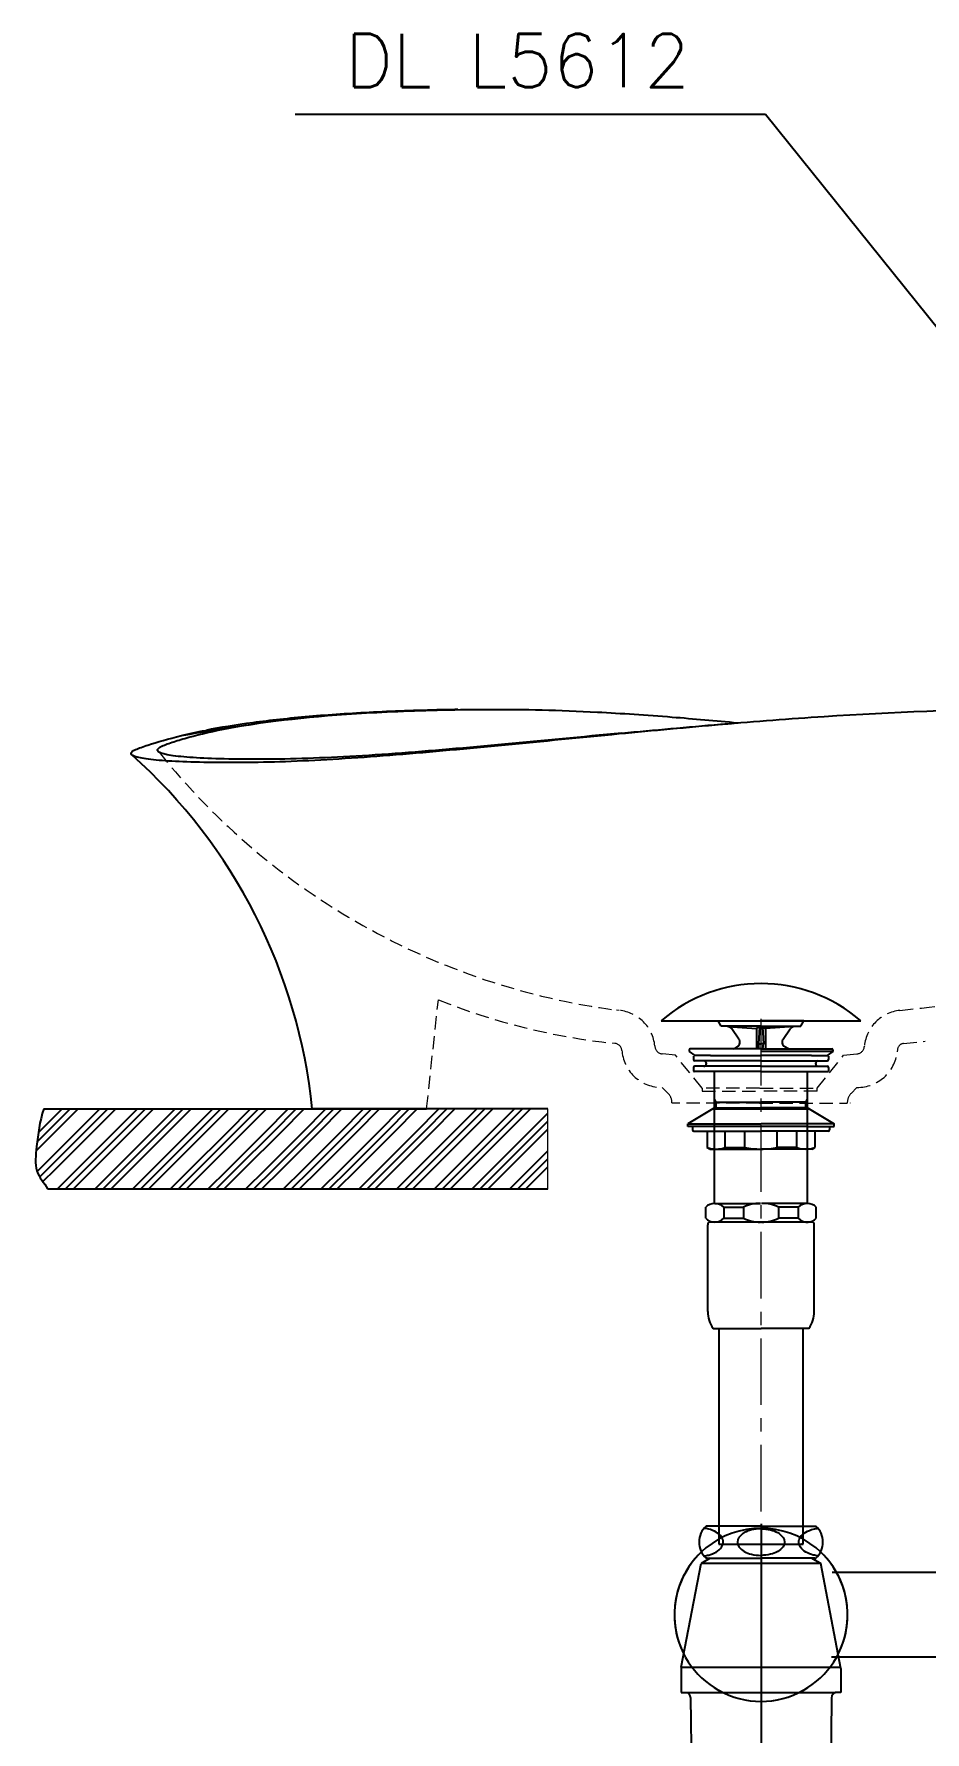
# Model space of a CAD drawing. Extents: x 0 to 3100, y 0 to 2303.
# Drawn here: x 1907 to 2242, y 425 to 1063 of the extents above; entities that cross this region are included whole.
import ezdxf

# ---------------------------------------------------------------- set-up
doc = ezdxf.new("R2010")
doc.units = 0
doc.header["$LTSCALE"] = 20
doc.header["$MEASUREMENT"] = 0
doc.linetypes.add('CENTER', pattern=[2, 1.25, -0.25, 0.25, -0.25])
doc.linetypes.add('HIDDEN', pattern=[0.375, 0.25, -0.125])
doc.layers.get('0').update_dxf_attribs({"linetype": 'CONTINUOUS'})
doc.layers.get('DEFPOINTS').update_dxf_attribs({"linetype": 'CONTINUOUS'})
for name, color, linetype in [('1', 1, 'CONTINUOUS'), ('3', 3, 'CONTINUOUS'), ('4', 4, 'CONTINUOUS'), ('5', 5, 'CONTINUOUS'), ('BODY', 7, 'CONTINUOUS')]:
    doc.layers.add(name, color=color, linetype=linetype)
doc.styles.add('GHS', font='romans', dxfattribs={"bigfont": 'ghs'})
doc.dimstyles.get("Standard").update_dxf_attribs({"dimtxt": 2.5, "dimasz": 2, "dimexe": 2, "dimexo": 1, "dimgap": 1.5, "dimtad": 1, "dimdec": 0, "dimlfac": 10, "dimrnd": 0.5, "dimzin": 0, "dimdsep": 46, "dimtxsty": 'Standard', "dimcen": 0, "dimclrt": 2, "dimadec": 0, "dimazin": 0, "dimtfac": 1, "dimtdec": 0, "dimtmove": 0, "dimatfit": 3, "dimfxl": 0, "dimtolj": 1, "dimtzin": 0, "dimarcsym": 0})

# ---------------------------------------------------------------- blocks, each defined once
blk = doc.blocks.new('*D24')
at = {"layer": '1', "color": 3, "lineweight": -2}
for p, q in [((2180, 503.31), (2180, 217.94)), ((2470, 297.94), (2470, 217.94)), ((2200, 237.94), (2450, 237.94))]:
    blk.add_line(p, q, dxfattribs=at)
at = {"layer": '1', "color": 3}
for points in [[(2200, 241.27), (2200, 234.6), (2180, 237.94)], [(2450, 241.27), (2450, 234.6), (2470, 237.94)]]:
    blk.add_solid(points, dxfattribs=at)
at = {"layer": 'DEFPOINTS', "color": 0}
for p in [(2180, 503.31), (2470, 297.94), (2470, 237.94)]:
    blk.add_point(p, dxfattribs=at)
at = {"layer": '1', "color": 2, "insert": (2325, 257.94), "char_height": 20, "attachment_point": 5}
blk.add_mtext('\\A1;290', dxfattribs=at)
blk = doc.blocks.new('4036')
at = {"color": 4, "linetype": 'ByBlock'}
for p, q in [((4528.4, 620.25, -0.76), (4535.81, 659.25, -0.76)), ((4580.81, 659.25, -0.76), (4535.81, 659.25, -0.76)), ((4577.41, 661.25, -0.76), (4580.81, 659.25, -0.76)), ((4588.31, 619.75, -0.76), (4580.81, 659.25, -0.76)), ((4528.31, 620.25, -0.76), (4528.31, 610.75, -0.76)), ((4528.31, 620.25, -0.76), (4588.21, 620.25, -0.76)), ((4588.31, 619.75, -0.76), (4588.31, 610.75, -0.76)), ((4528.31, 610.75, -0.76), (4530.68, 610.75, -0.76)), ((4530.68, 610.75, -0.76), (4586.31, 610.75, -0.76)), ((4531.81, 608.95, -0.76), (4532.31, 571.65, -0.76)), ((4584.81, 608.81, -0.76), (4584.31, 571.65, -0.76)), ((4588.31, 610.75, -0.76), (4586.31, 610.75, -0.76))]:
    blk.add_line(p, q, dxfattribs=at)
at = {"color": 4, "linetype": 'HIDDEN'}
blk.add_line((4539.21, 661.25, -0.76), (4535.81, 659.25, -0.76), dxfattribs=at)
at = {"color": 4, "linetype": 'ByBlock'}
for centre, radius, start, end in [((4529.81, 608.95, -0.76), 2, 0, 64.15807), ((4586.81, 608.81, -0.76), 2, 104.47751, 180), ((4558.31, 571.65, -0.76), 26, 180, 0)]:
    blk.add_arc(centre, radius, start, end, dxfattribs=at)
at = {"layer": '4'}
for p, q in [((4542.06, 673.25, -0.76), (4537.77, 673.25, -0.76)), ((4558.31, 673.25, -0.76), (4542.06, 673.25, -0.76)), ((4558.31, 673.25, -0.76), (4574.56, 673.25, -0.76)), ((4574.56, 673.25, -0.76), (4578.85, 673.25, -0.76)), ((4538.16, 661.25, -0.76), (4537.77, 661.25, -0.76)), ((4538.16, 661.25, -0.76), (4558.31, 661.25, -0.76)), ((4578.46, 661.25, -0.76), (4558.31, 661.25, -0.76)), ((4578.46, 661.25, -0.76), (4578.85, 661.25, -0.76))]:
    blk.add_line(p, q, dxfattribs=at)
at = {"layer": '4', "elevation": -0.76}
for points in [[(4544.11, 667.25, 0.155217), (4543.52, 669.1, 0.106747), (4541.46, 670.99, 0.073043), (4538.69, 672.11, 0.028511), (4536.96, 672.43, 0.059523)], [(4558.31, 672.25, 0.057537), (4554.75, 671.84, 0.071219), (4552.05, 670.78, 0.106373), (4550.03, 668.99, 0.159483)], [(4558.31, 672.25, -0.057537), (4561.86, 671.84, -0.071219), (4564.56, 670.78, -0.106373), (4566.59, 668.99, -0.159483)], [(4572.5, 667.25, -0.155217), (4573.09, 669.1, -0.106747), (4575.15, 670.99, -0.073043), (4577.92, 672.11, -0.028511), (4579.65, 672.43, -0.059523)], [(4536.96, 662.07, 0.028511), (4538.69, 662.38, 0.073043), (4541.46, 663.5, 0.106747), (4543.52, 665.39, 0.155217), (4544.11, 667.25, 0.155217)], [(4550.03, 668.99, 0.32729), (4550.03, 665.51, 0.106373), (4552.05, 663.71, 0.071219), (4554.75, 662.66, 0.057537), (4558.31, 662.25, 0.057537)], [(4566.59, 668.99, -0.32729), (4566.59, 665.51, -0.106373), (4564.56, 663.71, -0.071219), (4561.86, 662.66, -0.057537), (4558.31, 662.25, -0.057537)], [(4579.65, 662.07, -0.028511), (4577.92, 662.38, -0.073043), (4575.15, 663.5, -0.106747), (4573.09, 665.39, -0.155217), (4572.5, 667.25, -0.155217)]]:
    blk.add_lwpolyline(points, format="xyb", dxfattribs=at)
at = {"layer": '4'}
for centre, start, end in [((4543.06, 667.25, -0.76), 131.40962, 228.59038), ((4573.56, 667.25, -0.76), 311.40962, 48.59038)]:
    blk.add_arc(centre, 8, start, end, dxfattribs=at)
at = {"layer": '4', "linetype": 'ByBlock'}
for start, end in [(50.55292, 129.44708), (129.44708, 240.76049), (131.52642, 206.97164), (299.23951, 50.55292), (333.02836, 48.47358), (240.76049, 299.23951)]:
    blk.add_arc((4558.31, 639.94, -0.76), 32.5, start, end, dxfattribs=at)

msp = doc.modelspace()

# ---------------------------------------------------------------- hatches: boundary and pattern name
at = {"layer": '3'}
h = msp.add_hatch(dxfattribs=at)
h.set_pattern_fill('GOST_GROUND', color=0)
h.set_pattern_definition([(45, (0, 0), (14.142136, 0), [20]), (45, (3, 0), (14.142136, 0), [20]), (45, (6, 0), (14.142136, 0), [20])])
edge = h.paths.add_edge_path()
edge.add_line((2100, 659.11697), (2011.6437, 659.11697))
edge.add_line((2011.6437, 659.11697), (1975.51023, 659.11863))
edge.add_line((1975.51023, 659.11863), (1910.88903, 659.11437))
edge.add_spline(control_points=[(1910.88903, 659.11437), (1909.33204, 654.3043), (1908.3425, 646.55056), (1907.24375, 635.12506), (1911.02209, 631.45404), (1912.35436, 629.11437)], knot_values=[0.795697532, 0.795697532, 0.795697532, 0.795697532, 2.200271837, 3.161729505, 4.111089199, 4.111089199, 4.111089199, 4.111089199], degree=3, periodic=0)
edge.add_line((1912.35436, 629.11437), (2100, 629.11437))
edge.add_line((2100, 629.11437), (2100, 659.11697))
h.paths.add_polyline_path([(2407.50001, 658.11436), (2402.75001, 658.11436), (2402.75001, 659.11436), (2400.75001, 659.11436), (2260, 659.11632), (2260, 629.11437), (2407.50001, 629.11437)])
h.paths.add_polyline_path([(2500, 659.11437), (2449.25001, 659.11478), (2449.25001, 659.11436), (2447.25001, 659.11436), (2447.25001, 658.11436), (2442.50001, 658.11436), (2442.50001, 629.11437), (2500, 629.11437)])

# ---------------------------------------------------------------- linework, layer by layer
at = {"linetype": 'HIDDEN', "lineweight": 0}
for p, q in [((2054.54539, 659.11697), (2058.95662, 700.11027)), ((2126.84222, 696.09957), (2125.75284, 696.21406)), ((2232.13733, 696.09957), (2240.22667, 696.94979)), ((2125.13372, 683.71028), (2124.44624, 683.78254)), ((2140.18911, 682.77804), (2140.22806, 682.41419)), ((2218.79044, 682.77804), (2218.75149, 682.41419)), ((2233.44393, 683.66804), (2241.53328, 684.51827)), ((2127.8031, 681.04598), (2127.85336, 680.57636)), ((2147.97717, 679.21599), (2142.89743, 679.74989)), ((2157.95616, 666.85161), (2147.97717, 679.21599)), ((2201.02339, 666.85161), (2211.00238, 679.21599)), ((2211.00238, 679.21599), (2216.08211, 679.74989)), ((2231.21945, 681.44779), (2231.12618, 680.57636)), ((2145.18442, 664.89933), (2142.97565, 667.1741)), ((2179.45914, 666.85161), (2157.95616, 666.85161)), ((2157.95616, 666.85161), (2157.95616, 665.80119)), ((2157.95616, 665.80119), (2179.48977, 665.80119)), ((2201.02339, 665.80119), (2179.48977, 665.80119)), ((2179.52041, 666.85161), (2201.02339, 666.85161)), ((2201.02339, 665.80119), (2201.02339, 666.85161)), ((2213.79513, 664.89933), (2216.0039, 667.1741)), ((2179.48977, 661.21599), (2146.59722, 661.21599)), ((2179.48977, 661.21599), (2212.38233, 661.21599)), ((2212.38233, 661.41622), (2212.38233, 661.21599)), ((2213.40278, 661.41622), (2213.40278, 661.21599))]:
    msp.add_line(p, q, dxfattribs=at)
at = {"color": 7}
for p, q in [((2100, 659.11697), (2011.6437, 659.11697)), ((2198.17876, 659.11697), (2161.82124, 659.11697))]:
    msp.add_line(p, q, dxfattribs=at)
at = {"color": 1, "lineweight": 0, "ltscale": 0.1}
msp.add_line((2100, 629.11437), (2100, 659.11697), dxfattribs=at)
at = {"linetype": 'HIDDEN', "lineweight": 0}
for centre, radius, start, end in [((2226.06876, 842.23121), 145.96964, 275.56599202, 346.01645634), ((2160.28864, 957.79927), 263.85515, 218.650425, 262.47901954), ((2149.79439, 924.9541), 242.5, 248.0011039, 264), ((2125.27429, 681.18174), 15, 6.10900112, 84), ((2233.70525, 681.18174), 15, 96, 173.89099888), ((2124.82014, 680.72672), 3, 6.10900112, 84), ((2143.21102, 682.73345), 3, 186.10900112, 264), ((2215.76853, 682.73345), 3, 276, 353.89099888), ((2233.70525, 681.18174), 2.5, 96, 173.89099888), ((2142.76818, 682.17267), 15, 186.10900112, 270.79249096), ((2216.21137, 682.17267), 15, 269.20750904, 353.89099888), ((2141.59722, 661.41622), 5, 0, 44.15656234), ((2217.38233, 661.41622), 5, 135.84343766, 180)]:
    msp.add_arc(centre, radius, start, end, dxfattribs=at)
at = {"color": 7}
msp.add_arc((1806.80455, 638.52137), 205.87098, 5.73887964, 48.23257906, dxfattribs=at)
at = {"layer": '1', "color": 7, "linetype": 'Continuous'}
for points in [[(1962.54022, 799.24678), (1971.31339, 800.89222), (1980.12339, 802.33778), (1989.47025, 803.58364)], [(1978.40049, 801.67382), (1981.81099, 802.34227), (1985.50182, 802.98253), (1989.47025, 803.58364)], [(1962.54022, 799.24678), (1965.35462, 799.92178), (1968.40429, 800.58836), (1971.68812, 801.23361)]]:
    msp.add_open_spline(points, degree=3, dxfattribs=at)
for points, knots in [([(2066.25325, 809.01954), (2064.82888, 808.99802), (2063.41396, 808.97377), (2052.38188, 808.7668), (2043.23085, 808.45285), (2026.03893, 807.59262), (2017.97114, 807.04509), (2002.88982, 805.73187), (1995.87442, 804.96684), (1982.91265, 803.23746), (1976.99123, 802.27562), (1971.68812, 801.23361)], [0, 0, 0, 0, 0.035226314, 0.035226314, 0.276419735, 0.276419735, 0.517613157, 0.517613157, 0.758806578, 0.758806578, 1, 1, 1, 1]), ([(1989.47025, 803.58364), (2004.03273, 805.78942), (2022.13689, 807.44062), (2049.18976, 808.58348), (2054.84458, 808.76559), (2066.50472, 809.00018), (2072.50054, 809.0786), (2084.84729, 809.11933), (2091.22167, 809.07203), (2104.51808, 808.74452), (2111.43842, 808.4707), (2118.64907, 808.09314)], [0, 0, 0, 0, 0.5, 0.5, 0.625, 0.625, 0.75, 0.75, 0.875, 0.875, 1, 1, 1, 1]), ([(2118.64907, 808.09314), (2127.65976, 807.62133), (2136.9923, 806.99757), (2154.74747, 805.59889), (2162.95546, 804.8701), (2171.27153, 804.07388), (2171.31087, 804.07012), (2171.35021, 804.06635), (2171.38955, 804.06258)], [0, 0, 0, 0, 0.545850741, 0.545850741, 1, 1, 1, 1.002148255, 1.002148255, 1.002148255, 1.002148255]), ([(2280.45415, 809.11729), (2255.02873, 809.10292), (2229.41328, 808.03669), (2190.8238, 805.48356), (2177.9849, 804.48036), (2152.35029, 802.28432), (2139.52963, 801.08913), (2126.8114, 799.86253)], [0, 0, 0, 0, 0.5, 0.5, 0.75, 0.75, 1, 1, 1, 1]), ([(2127.72594, 800.17748), (2140.0091, 801.3358), (2152.3497, 802.46547), (2166.9585, 803.69766), (2169.1731, 803.88162), (2171.38955, 804.06258)], [0, 0, 0, 0, 0.3214634727, 0.3214634727, 0.3788239641, 0.3788239641, 0.3788239641, 0.3788239641]), ([(2126.8114, 799.86253), (2112.32714, 798.4656), (2097.97387, 797.03062), (2069.95248, 794.32759), (2056.25949, 793.05708), (2036.61138, 791.47851), (2030.22029, 791.00729), (2017.77212, 790.20296), (2011.71887, 789.8707), (2000.15923, 789.38425), (1994.61184, 789.23287), (1984.04563, 789.09321), (1979.02531, 789.10441), (1965.08338, 789.28317), (1957.31751, 789.60117), (1949.43578, 790.43285), (1947.40627, 790.76644), (1944.5759, 791.54527), (1943.78009, 791.99598), (1943.58853, 792.96564), (1944.20803, 793.48353), (1946.54628, 794.56064), (1948.19955, 795.12651), (1953.41952, 796.85714), (1957.60897, 798.06407), (1962.54022, 799.24678)], [0, 0, 0, 0, 0.125, 0.125, 0.25, 0.25, 0.3125, 0.3125, 0.375, 0.375, 0.4375, 0.4375, 0.5, 0.5, 0.625, 0.625, 0.6875, 0.6875, 0.75, 0.75, 0.8125, 0.8125, 0.875, 0.875, 1, 1, 1, 1]), ([(2127.72594, 800.17748), (2112.74972, 798.76552), (2098.14152, 797.33973), (2069.75638, 794.70299), (2055.97772, 793.49076), (2036.05241, 792.0368), (2029.60037, 791.6183), (2017.23856, 790.9512), (2011.30662, 790.70175), (1999.92308, 790.39886), (1994.45102, 790.34275), (1984.23219, 790.37928), (1979.57137, 790.46253), (1971.29171, 790.72049), (1967.64539, 790.9058), (1961.46635, 791.40352), (1959.02117, 791.70981), (1955.41457, 792.43633), (1954.24558, 792.85657), (1953.30341, 793.80863), (1953.57777, 794.33137), (1955.35608, 795.41752), (1956.82173, 795.97667), (1960.01117, 797.08668), (1961.82088, 797.65444), (1967.85612, 799.38384), (1972.70376, 800.56114), (1978.40049, 801.67382)], [0, 0, 0, 0, 0.125, 0.125, 0.25, 0.25, 0.3125, 0.3125, 0.375, 0.375, 0.4375, 0.4375, 0.5, 0.5, 0.5625, 0.5625, 0.625, 0.625, 0.6875, 0.6875, 0.75, 0.75, 0.8125, 0.8125, 0.875, 0.875, 1, 1, 1, 1])]:
    msp.add_open_spline(points, degree=3, knots=knots, dxfattribs=at)
at = {"layer": '1', "color": 5}
msp.add_open_spline([(1910.88903, 659.11437), (1909.33204, 654.3043), (1908.3425, 646.55056), (1907.24375, 635.12506), (1911.02209, 631.45404), (1912.35436, 629.11437)], degree=3, knots=[0.795697532, 0.795697532, 0.795697532, 0.795697532, 2.200271837, 3.161729505, 4.111089199, 4.111089199, 4.111089199, 4.111089199], dxfattribs=at)
at = {"layer": '3', "color": 3}
for p, q in [((2142.5, 692.14949), (2217.5, 692.14949)), ((2165, 690.21863), (2163.88522, 692.14949)), ((2163.88522, 692.14949), (2180, 692.14949)), ((2180, 690.21863), (2165, 690.21863)), ((2167.51527, 690.03434), (2178.25, 689.33297)), ((2171.72534, 685.33934), (2169.00713, 689.19231)), ((2180, 690.21863), (2178.25, 689.33297)), ((2178.25, 689.33297), (2178.25, 681.61863)), ((2179.48232, 689.95664), (2179.05, 683.54876)), ((2196.11478, 692.14949), (2180, 692.14949)), ((2180, 690.21863), (2181.75, 689.33297)), ((2180, 690.21863), (2195, 690.21863)), ((2180.51768, 689.95664), (2180.95, 683.54876)), ((2192.48473, 690.03434), (2181.75, 689.33297)), ((2181.75, 689.33297), (2181.75, 681.61863)), ((2188.27466, 685.33934), (2190.99287, 689.19231)), ((2195, 690.21863), (2196.11478, 692.14949)), ((2169.64358, 681.61863), (2171.0911, 682.45436)), ((2179.2531, 681.61863), (2179.05, 683.57295)), ((2179.05, 683.57295), (2180, 683.57295)), ((2180.95, 683.57295), (2180, 683.57295)), ((2180.7469, 681.61863), (2180.95, 683.57295)), ((2190.35642, 681.61863), (2188.9089, 682.45436)), ((2153, 681.21863), (2153, 680.61863)), ((2153, 680.61863), (2155.14222, 679.11863)), ((2162.7, 681.61863), (2153.4, 681.61863)), ((2154.69817, 678.91863), (2154.69817, 677.61863)), ((2161, 679.11863), (2154.89817, 679.11863)), ((2180, 677.11863), (2155.19817, 677.11863)), ((2161, 679.11863), (2180, 679.11863)), ((2180, 681.61863), (2162.7, 681.61863)), ((2180, 681.61863), (2197.3, 681.61863)), ((2207, 680.61863), (2180, 680.61863)), ((2199, 679.11863), (2180, 679.11863)), ((2180, 677.11863), (2204.80183, 677.11863)), ((2197.3, 681.61863), (2206.6, 681.61863)), ((2199, 679.11863), (2205.10183, 679.11863)), ((2207, 680.61863), (2204.85778, 679.11863)), ((2205.30183, 678.91863), (2205.30183, 677.61863)), ((2207, 681.21863), (2207, 680.61863)), ((2154.69817, 674.61863), (2154.69817, 673.31863)), ((2180, 673.11863), (2154.89817, 673.11863)), ((2180, 675.11863), (2155.19817, 675.11863)), ((2162.5, 642.52422), (2162.5, 673.11863)), ((2180, 675.11863), (2204.80183, 675.11863)), ((2180, 673.11863), (2205.10183, 673.11863)), ((2197.5, 642.52422), (2197.5, 673.11863)), ((2205.30183, 674.61863), (2205.30183, 673.31863)), ((2162.5, 659.52422), (2152.5, 653.52422)), ((2163.2, 661.61863), (2162.5, 662.83107)), ((2162.5, 661.61863), (2180, 661.61863)), ((2162.5, 659.52422), (2180, 659.52422)), ((2163.2, 659.52422), (2163.2, 661.61863)), ((2197.5, 661.61863), (2180, 661.61863)), ((2197.5, 659.52422), (2180, 659.52422)), ((2196.8, 661.61863), (2197.5, 662.83107)), ((2196.8, 659.52422), (2196.8, 661.61863)), ((2197.5, 659.52422), (2207.5, 653.52422)), ((2152.5, 653.52422), (2180, 653.52422)), ((2152.5, 652.52422), (2152.5, 653.52422)), ((2162.5, 652.52422), (2152.5, 652.52422)), ((2154.30787, 652.52422), (2154.30787, 651.22422)), ((2154.80787, 650.72422), (2159.80787, 650.72422)), ((2159.80787, 650.72422), (2180, 650.72422)), ((2159.80787, 650.72422), (2159.80787, 644.60157)), ((2197.5, 652.52422), (2162.5, 652.52422)), ((2166.58265, 644.60157), (2166.58265, 650.72422)), ((2173.98332, 644.60157), (2173.98332, 650.72422)), ((2207.5, 653.52422), (2180, 653.52422)), ((2200.19213, 650.72422), (2180, 650.72422)), ((2186.01668, 644.60157), (2186.01668, 650.72422)), ((2193.41735, 644.60157), (2193.41735, 650.72422)), ((2197.5, 652.52422), (2207.5, 652.52422)), ((2200.19213, 650.72422), (2200.19213, 644.60157)), ((2205.19213, 650.72422), (2200.19213, 650.72422)), ((2205.69213, 652.52422), (2205.69213, 651.22422)), ((2207.5, 652.52422), (2207.5, 653.52422)), ((2160.80787, 644.02422), (2159.80787, 644.60157)), ((2160.80787, 644.02422), (2162.20787, 644.02422)), ((2162.20787, 644.02422), (2180, 644.02422)), ((2162.5, 623.61298), (2162.5, 644.04534)), ((2166.58265, 644.60157), (2173.98332, 644.60157)), ((2197.79213, 644.02422), (2180, 644.02422)), ((2193.41735, 644.60157), (2186.01668, 644.60157)), ((2197.5, 623.61298), (2197.5, 644.04534)), ((2199.19213, 644.02422), (2197.79213, 644.02422)), ((2199.19213, 644.02422), (2200.19213, 644.60157)), ((2159.2563, 618.06201), (2159.2563, 622.17525)), ((2162.6437, 623.61863), (2179.7563, 623.61863)), ((2166.03109, 622.17525), (2166.03109, 618.06201)), ((2166.03109, 622.17525), (2173.43175, 622.17525)), ((2173.43175, 622.17525), (2173.43175, 618.06201)), ((2197.3563, 623.61863), (2180.2437, 623.61863)), ((2186.56825, 622.17525), (2186.56825, 618.06201)), ((2193.96891, 622.17525), (2186.56825, 622.17525)), ((2193.96891, 622.17525), (2193.96891, 618.06201)), ((2200.7437, 618.06201), (2200.7437, 622.17525)), ((2180, 616.61863), (2161, 616.61863)), ((2166.03109, 618.06201), (2173.43175, 618.06201)), ((2199, 616.61863), (2180, 616.61863)), ((2193.96891, 618.06201), (2186.56825, 618.06201)), ((2196.8, 616.61863), (2197.3563, 616.61863)), ((2197.3563, 616.61863), (2197.7563, 616.61863)), ((2200, 610.25439), (2200, 615.61863))]:
    msp.add_line(p, q, dxfattribs=at)
at = {"layer": '3'}
for p, q in [((2160, 583.01628), (2160, 615.61863)), ((2200, 583.01628), (2200, 615.61863)), ((2162, 576.61863), (2180, 576.61863)), ((2164.125, 576.61863), (2164.125, 495.61863)), ((2198, 576.61863), (2180, 576.61863)), ((2195.875, 495.61863), (2195.875, 576.61863)), ((2164.125, 495.61863), (2195.875, 495.61863)), ((2195.875, 495.61863), (2195.175, 495.61863))]:
    msp.add_line(p, q, dxfattribs=at)
at = {"layer": '3', "color": 3}
for centre, radius, start, end in [((2180, 648.92627), 57.22321, 49.05544096, 130.94455904), ((2167.37289, 688.03938), 2, 35.20232507, 86.26180949), ((2192.62711, 688.03938), 2, 93.73819051, 144.79767493), ((2170.0911, 684.18641), 2, 300, 35.20232507), ((2189.9089, 684.18641), 2, 144.79767493, 240), ((2153.4, 681.21863), 0.4, 90, 180), ((2155.19817, 677.61863), 0.5, 180, 270), ((2158.5, 676.11863), 1, 270, 90), ((2201.5, 676.11863), 1, 90, 270), ((2204.80183, 677.61863), 0.5, 270, 0), ((2205.10183, 678.91863), 0.2, 0, 90), ((2206.6, 681.21863), 0.4, 0, 90), ((2155.19817, 674.61863), 0.5, 90, 180), ((2154.89817, 673.31863), 0.2, 180, 270), ((2204.80183, 674.61863), 0.5, 0, 90), ((2205.10183, 673.31863), 0.2, 270, 0), ((2154.80787, 651.22422), 0.5, 180, 270), ((2205.19213, 651.22422), 0.5, 270, 0), ((2163.19526, 654.20343), 10.18185, 250.56792502, 289.43207498), ((2179.80786, 673.47656), 29.45658, 258.59556617, 270.3737354), ((2180.19214, 673.47656), 29.45658, 269.6262646, 281.40443383), ((2196.80474, 654.20343), 10.18185, 250.56792502, 289.43207498), ((2162.6437, 618.91083), 4.70435, 43.94093732, 136.05906268), ((2179.53411, 610.01415), 13.60629, 89.06429532, 116.64718661), ((2180.46589, 610.01415), 13.60629, 63.35281339, 90.93570468), ((2197.3563, 618.91083), 4.70435, 43.94093732, 136.05906268), ((2162.6437, 621.32643), 4.70435, 223.94093732, 316.05906268), ((2179.53411, 630.22311), 13.60629, 243.35281339, 270.93570468), ((2180.46589, 630.22311), 13.60629, 269.06429532, 296.64718661), ((2197.3563, 621.32643), 4.70435, 223.94093732, 316.05906268)]:
    msp.add_arc(centre, radius, start, end, dxfattribs=at)
at = {"layer": '3'}
for centre, radius, start, end in [((2161, 615.61863), 1, 90, 180), ((2199, 615.61863), 1, 0, 90), ((2172.98841, 583.56521), 13, 182.42004342, 212.30000816), ((2187.01159, 583.56521), 13, 327.69999184, 357.57995658)]:
    msp.add_arc(centre, radius, start, end, dxfattribs=at)
at = {"layer": '4'}
for p, q in [((2484.02002, 485.0324), (2206.69125, 485.0324)), ((2484.02002, 453.2824), (2206.45442, 453.2824))]:
    msp.add_line(p, q, dxfattribs=at)
for start, end in [(129.44707923, 240.76048697), (299.23951303, 50.55292077), (240.76048697, 299.23951303)]:
    msp.add_arc((2179.99991, 469.1574), 32.5, start, end, dxfattribs=at)
at = {"layer": '5'}
for p, q in [((1910.88903, 659.11437), (1975.51023, 659.11863)), ((1975.51023, 659.11863), (2054.5455, 659.11799)), ((2161.82149, 659.11712), (2198.179, 659.11682)), ((1912.35436, 629.11437), (2100, 629.11437))]:
    msp.add_line(p, q, dxfattribs=at)
at = {"layer": 'BODY', "color": 1, "linetype": 'CENTER', "lineweight": 5}
msp.add_line((2180, 507.94723), (2180, 693.53053), dxfattribs=at)

# ---------------------------------------------------------------- block references
at = {"layer": '3', "color": 6}
msp.add_blockref('4036', (-2378.30718, -170.78028, 0.75667), dxfattribs=at)

# ---------------------------------------------------------------- texts
at = {"layer": '3', "color": 2, "insert": (2023.88339, 1062.69125), "char_height": 20, "width": 382.6024031, "attachment_point": 1, "style": 'GHS'}
msp.add_mtext('DL L5612', dxfattribs=at)

# ---------------------------------------------------------------- dimensions: what is measured, and where the dimension line sits
at = {"layer": '1'}
dim = msp.add_linear_dim(base=(2470, 237.93671), p1=(2180, 503.31171), p2=(2470, 297.93671), dimstyle='Standard', override={"dimtxt": 20, "dimasz": 20, "dimexe": 20, "dimexo": 0, "dimgap": 10, "dimdec": 4, "dimlfac": 1, "dimzin": 8, "dimclrd": 3, "dimclre": 3, "dimtdec": 4}, dxfattribs=at)
dim.commit()
dim.dimension.update_dxf_attribs({"geometry": '*D24', "text_midpoint": (2325, 257.93671)})

# ---------------------------------------------------------------- leaders
at = {"layer": '3'}
msp.add_leader([(2271.19514, 921.02191), (2181.62582, 1032.4897), (2005.27196, 1032.4897)], dimstyle='Standard', override={"dimtxt": 25, "dimasz": 25, "dimexe": 20, "dimexo": 0, "dimgap": 10, "dimtad": 0, "dimtih": 1, "dimtoh": 1, "dimlfac": 1, "dimzin": 8, "dimclrd": 3, "dimclre": 3}, dxfattribs=at)

doc.saveas('drawing.dxf')
